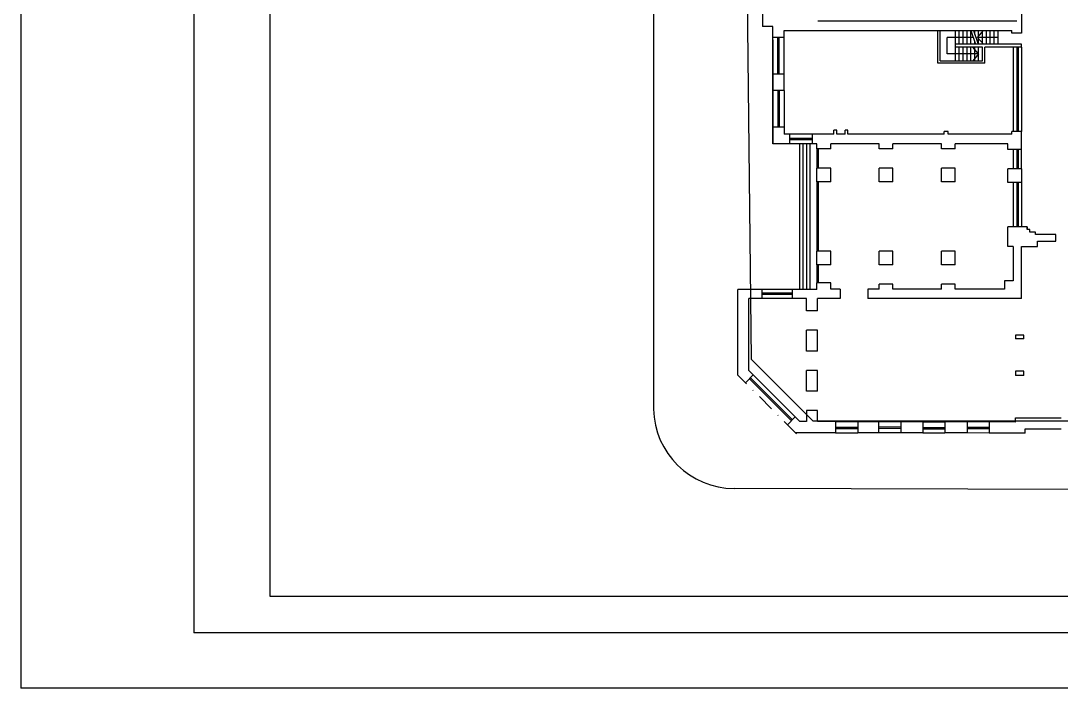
# Model space of a CAD drawing. Header units: metres. Extents: x -2640 to -492, y 2614 to 2999.
# Drawn here: x -2640.5 to -2490.2, y 2614.1 to 2710.6 of the extents above; entities that cross this region are included whole.
import ezdxf

# ---------------------------------------------------------------- set-up
doc = ezdxf.new("R2010")
doc.units = ezdxf.units.M
doc.header["$LTSCALE"] = 10
doc.header["$MEASUREMENT"] = 0
doc.linetypes.add('DASHDOT2', pattern=[0.5, 0.25, -0.125, 0, -0.125])
for name, color, linetype in [('ADIF', 150, 'CONTINUOUS'), ('CALLES', 2, 'CONTINUOUS'), ('CARPINTERIA', 2, 'CONTINUOUS'), ('EDIFICIOS', 4, 'CONTINUOUS'), ('ESCALERA', 4, 'CONTINUOUS'), ('HORM', 3, 'CONTINUOUS'), ('LIMITE', 2, 'DASHDOT2'), ('LINE_02', 2, 'CONTINUOUS'), ('MUROS1', 12, 'CONTINUOUS'), ('RECUADRO', 9, 'CONTINUOUS'), ('RECUADRO2', 2, 'CONTINUOUS')]:
    doc.layers.add(name, color=color, linetype=linetype)

msp = doc.modelspace()

# ---------------------------------------------------------------- linework, layer by layer
at = {"layer": 'ADIF'}
for p, q in [((-2534.932, 2661.603), (-2537.006, 2856.904)), ((-2526.069, 2652.74), (-2534.932, 2661.603)), ((-2526.069, 2652.74), (-2396.557, 2652.74))]:
    msp.add_line(p, q, dxfattribs=at)
at = {"layer": 'CALLES'}
for p, q in [((-2549.086, 2933.697), (-2549.086, 2654.43)), ((-2322.63, 2642.468), (-2537.441, 2642.927))]:
    msp.add_line(p, q, dxfattribs=at)
msp.add_arc((-2537.363, 2654.652), 11.725, 181.08719, 269.61976, dxfattribs=at)
at = {"layer": 'CARPINTERIA'}
for p, q in [((-2525.495, 2692.08), (-2525.495, 2689.28)), ((-2525.295, 2692.08), (-2525.295, 2689.28)), ((-2525.495, 2687.28), (-2525.495, 2677.28)), ((-2525.295, 2687.28), (-2525.295, 2677.28)), ((-2525.495, 2675.28), (-2525.495, 2672.68)), ((-2525.295, 2675.28), (-2525.295, 2672.68))]:
    msp.add_line(p, q, dxfattribs=at)
at = {"layer": 'EDIFICIOS'}
for p, q in [((-2495.916, 2719.134), (-2495.916, 2708.778)), ((-2533.327, 2711.677), (-2533.327, 2709.738)), ((-2525.339, 2710.577), (-2496.624, 2710.577)), ((-2531.836, 2709.738), (-2533.327, 2709.738)), ((-2531.836, 2707.819), (-2531.836, 2709.738)), ((-2530.236, 2709.178), (-2497.316, 2709.178)), ((-2530.236, 2708.178), (-2530.236, 2709.178)), ((-2497.316, 2708.778), (-2497.316, 2709.178)), ((-2495.916, 2708.778), (-2497.316, 2708.778)), ((-2530.236, 2708.178), (-2531.836, 2708.178)), ((-2530.236, 2702.878), (-2531.836, 2702.878)), ((-2531.836, 2700.478), (-2531.836, 2702.878)), ((-2530.236, 2700.478), (-2530.236, 2702.878)), ((-2531.836, 2692.778), (-2531.836, 2700.481)), ((-2530.236, 2700.478), (-2531.836, 2700.478)), ((-2531.836, 2695.178), (-2531.836, 2692.778)), ((-2530.236, 2695.178), (-2531.836, 2695.178)), ((-2530.236, 2695.178), (-2530.236, 2694.178)), ((-2529.436, 2694.178), (-2530.236, 2694.178)), ((-2529.436, 2694.178), (-2529.436, 2692.778)), ((-2526.136, 2692.778), (-2526.136, 2694.178)), ((-2523.016, 2694.178), (-2526.136, 2694.178)), ((-2523.016, 2694.178), (-2523.016, 2694.778)), ((-2522.616, 2694.778), (-2523.016, 2694.778)), ((-2522.616, 2694.178), (-2522.616, 2694.778)), ((-2521.416, 2694.178), (-2522.616, 2694.178)), ((-2521.416, 2694.178), (-2521.416, 2694.778)), ((-2521.016, 2694.778), (-2521.416, 2694.778)), ((-2521.016, 2694.178), (-2521.016, 2694.778)), ((-2507.116, 2694.178), (-2521.016, 2694.178)), ((-2507.116, 2694.178), (-2507.116, 2694.578)), ((-2506.516, 2694.578), (-2507.116, 2694.578)), ((-2506.516, 2694.178), (-2506.516, 2694.578)), ((-2497.316, 2694.178), (-2506.516, 2694.178)), ((-2495.916, 2694.578), (-2497.316, 2694.578)), ((-2495.916, 2694.578), (-2497.316, 2694.578)), ((-2495.916, 2694.578), (-2497.316, 2694.578)), ((-2497.316, 2694.178), (-2497.316, 2694.578)), ((-2495.916, 2691.978), (-2495.916, 2694.578)), ((-2527.404, 2692.778), (-2531.836, 2692.778)), ((-2529.436, 2692.778), (-2531.836, 2692.778)), ((-2525.495, 2692.778), (-2526.136, 2692.778)), ((-2525.495, 2692.08), (-2525.495, 2692.778)), ((-2523.495, 2692.08), (-2525.495, 2692.08)), ((-2516.495, 2692.778), (-2523.495, 2692.778)), ((-2523.495, 2692.08), (-2523.495, 2692.778)), ((-2516.495, 2692.08), (-2516.495, 2692.778)), ((-2514.495, 2692.08), (-2516.495, 2692.08)), ((-2507.495, 2692.778), (-2514.495, 2692.778)), ((-2514.495, 2692.08), (-2514.495, 2692.778)), ((-2507.495, 2692.08), (-2507.495, 2692.778)), ((-2505.495, 2692.08), (-2507.495, 2692.08)), ((-2497.916, 2692.778), (-2505.495, 2692.778)), ((-2505.495, 2692.08), (-2505.495, 2692.778)), ((-2497.916, 2691.978), (-2497.916, 2692.778)), ((-2495.916, 2691.978), (-2497.916, 2691.978)), ((-2523.495, 2689.28), (-2525.495, 2689.28)), ((-2523.495, 2687.28), (-2523.495, 2689.28)), ((-2514.495, 2689.28), (-2516.495, 2689.28)), ((-2516.495, 2687.28), (-2516.495, 2689.28)), ((-2514.495, 2687.28), (-2514.495, 2689.28)), ((-2505.495, 2689.28), (-2507.495, 2689.28)), ((-2507.495, 2687.28), (-2507.495, 2689.28)), ((-2505.495, 2687.28), (-2505.495, 2689.28)), ((-2495.916, 2689.178), (-2497.916, 2689.178)), ((-2497.916, 2687.178), (-2497.916, 2689.178)), ((-2495.916, 2689.178), (-2495.916, 2687.178)), ((-2523.495, 2687.28), (-2525.495, 2687.28)), ((-2514.495, 2687.28), (-2516.495, 2687.28)), ((-2505.495, 2687.28), (-2507.495, 2687.28)), ((-2505.495, 2687.28), (-2507.495, 2687.28)), ((-2495.916, 2687.178), (-2497.916, 2687.178)), ((-2495.116, 2680.797), (-2497.916, 2680.797)), ((-2497.916, 2677.942), (-2497.916, 2680.797)), ((-2495.116, 2680.797), (-2497.916, 2680.797)), ((-2495.116, 2680.797), (-2495.116, 2680.498)), ((-2495.116, 2680.397), (-2495.116, 2680.797)), ((-2494.716, 2680.397), (-2495.116, 2680.397)), ((-2494.716, 2679.997), (-2494.716, 2680.397)), ((-2493.916, 2679.997), (-2494.716, 2679.997)), ((-2493.916, 2679.663), (-2493.916, 2679.997)), ((-2490.955, 2679.663), (-2493.916, 2679.663)), ((-2493.6, 2678.696), (-2490.955, 2678.69)), ((-2493.6, 2677.942), (-2493.6, 2678.696)), ((-2490.955, 2678.69), (-2490.955, 2679.663)), ((-2523.495, 2677.28), (-2525.495, 2677.28)), ((-2523.495, 2675.28), (-2523.495, 2677.28)), ((-2514.495, 2677.28), (-2516.495, 2677.28)), ((-2516.495, 2675.28), (-2516.495, 2677.28)), ((-2514.495, 2675.28), (-2514.495, 2677.28)), ((-2505.495, 2677.28), (-2507.495, 2677.28)), ((-2507.495, 2675.28), (-2507.495, 2677.28)), ((-2505.495, 2675.28), (-2505.495, 2677.28)), ((-2497.116, 2677.942), (-2497.916, 2677.942)), ((-2497.116, 2677.942), (-2497.116, 2672.995)), ((-2495.949, 2670.41), (-2495.949, 2677.942)), ((-2495.949, 2677.942), (-2493.6, 2677.942)), ((-2523.495, 2675.28), (-2525.495, 2675.28)), ((-2514.495, 2675.28), (-2516.495, 2675.28)), ((-2505.495, 2675.28), (-2507.495, 2675.28)), ((-2525.495, 2671.719), (-2525.495, 2672.68)), ((-2523.495, 2672.68), (-2525.495, 2672.68)), ((-2523.495, 2671.782), (-2523.495, 2672.68)), ((-2516.495, 2671.782), (-2516.495, 2672.469)), ((-2514.495, 2672.469), (-2516.495, 2672.469)), ((-2514.495, 2671.782), (-2514.495, 2672.469)), ((-2505.495, 2672.469), (-2507.495, 2672.469)), ((-2507.495, 2671.782), (-2507.495, 2672.469)), ((-2505.495, 2671.782), (-2505.495, 2672.469)), ((-2498.4, 2672.995), (-2498.4, 2671.782)), ((-2497.116, 2672.995), (-2498.4, 2672.995)), ((-2533.391, 2671.719), (-2536.908, 2671.719)), ((-2536.908, 2659.336), (-2536.908, 2671.719)), ((-2533.391, 2670.41), (-2533.391, 2671.719)), ((-2525.495, 2671.719), (-2528.991, 2671.719)), ((-2528.991, 2670.41), (-2528.991, 2671.719)), ((-2522.107, 2671.782), (-2523.495, 2671.782)), ((-2522.107, 2671.782), (-2522.107, 2670.41)), ((-2516.495, 2671.782), (-2518.107, 2671.782)), ((-2518.107, 2671.782), (-2518.107, 2670.41)), ((-2507.495, 2671.782), (-2514.495, 2671.782)), ((-2498.4, 2671.782), (-2505.495, 2671.782)), ((-2533.391, 2670.41), (-2535.308, 2670.41)), ((-2535.308, 2659.999), (-2535.308, 2670.41)), ((-2526.991, 2670.41), (-2528.991, 2670.41)), ((-2526.991, 2668.62), (-2526.991, 2670.41)), ((-2522.107, 2670.41), (-2525.391, 2670.41)), ((-2525.391, 2668.62), (-2525.391, 2670.41)), ((-2495.949, 2670.41), (-2518.107, 2670.41)), ((-2525.391, 2668.62), (-2526.991, 2668.62)), ((-2525.391, 2665.82), (-2526.991, 2665.82)), ((-2526.991, 2662.82), (-2526.991, 2665.82)), ((-2525.391, 2662.82), (-2525.391, 2665.82)), ((-2496.789, 2665.117), (-2496.789, 2664.593)), ((-2495.6, 2665.117), (-2496.789, 2665.117)), ((-2495.6, 2664.593), (-2495.6, 2665.117)), ((-2495.6, 2664.593), (-2496.789, 2664.593)), ((-2525.391, 2662.82), (-2526.991, 2662.82)), ((-2535.789, 2658.213), (-2536.908, 2659.336)), ((-2535.789, 2658.213), (-2534.672, 2659.362)), ((-2534.672, 2659.362), (-2535.308, 2659.999)), ((-2525.391, 2660.02), (-2526.991, 2660.02)), ((-2526.991, 2657.02), (-2526.991, 2660.02)), ((-2525.391, 2657.02), (-2525.391, 2660.02)), ((-2495.6, 2659.928), (-2496.789, 2659.928)), ((-2496.789, 2659.928), (-2496.789, 2659.28)), ((-2495.6, 2659.28), (-2496.789, 2659.28)), ((-2495.6, 2659.28), (-2495.6, 2659.928)), ((-2525.391, 2657.02), (-2526.991, 2657.02)), ((-2529.718, 2652.146), (-2528.601, 2653.296)), ((-2527.928, 2652.62), (-2528.601, 2653.296)), ((-2525.391, 2654.22), (-2526.991, 2654.22)), ((-2526.991, 2654.22), (-2526.991, 2652.62)), ((-2525.391, 2652.62), (-2525.391, 2654.22)), ((-2496.791, 2652.56), (-2496.789, 2653.152)), ((-2496.789, 2653.152), (-2490.189, 2653.152)), ((-2528.59, 2651.018), (-2529.718, 2652.146)), ((-2526.991, 2652.619), (-2527.928, 2652.62)), ((-2522.791, 2652.61), (-2525.391, 2652.615)), ((-2522.791, 2652.61), (-2522.794, 2651.018)), ((-2519.571, 2652.604), (-2519.574, 2651.004)), ((-2516.571, 2652.599), (-2519.571, 2652.604)), ((-2516.571, 2652.599), (-2516.574, 2650.999)), ((-2513.351, 2652.592), (-2513.354, 2650.992)), ((-2510.191, 2652.586), (-2513.351, 2652.592)), ((-2510.191, 2652.586), (-2510.194, 2650.986)), ((-2507.011, 2652.58), (-2507.014, 2650.98)), ((-2503.771, 2652.58), (-2507.011, 2652.58)), ((-2503.771, 2652.58), (-2503.774, 2650.98)), ((-2500.591, 2652.568), (-2500.594, 2650.968)), ((-2496.791, 2652.56), (-2500.591, 2652.568)), ((-2495.394, 2650.958), (-2495.393, 2651.552)), ((-2495.393, 2651.552), (-2490.193, 2651.552)), ((-2526.448, 2651.018), (-2528.59, 2651.018)), ((-2522.794, 2651.018), (-2526.448, 2651.018)), ((-2516.574, 2650.999), (-2519.574, 2651.004)), ((-2510.194, 2650.986), (-2513.354, 2650.992)), ((-2503.774, 2650.98), (-2507.014, 2650.98)), ((-2495.394, 2650.958), (-2500.594, 2650.968))]:
    msp.add_line(p, q, dxfattribs=at)
at = {"layer": 'ESCALERA', "color": 1}
for p, q in [((-2505.476, 2707.178), (-2505.476, 2709.178)), ((-2504.916, 2707.178), (-2504.916, 2709.178)), ((-2504.356, 2707.178), (-2504.356, 2709.178)), ((-2503.796, 2707.178), (-2503.796, 2709.178)), ((-2503.236, 2707.178), (-2503.236, 2709.178)), ((-2503.236, 2709.178), (-2502.557, 2707.178)), ((-2502.868, 2709.178), (-2502.19, 2707.178)), ((-2502.676, 2708.609), (-2502.676, 2709.178)), ((-2502.274, 2708.178), (-2501.414, 2709.182)), ((-2502.116, 2707.178), (-2502.116, 2709.178)), ((-2501.556, 2707.178), (-2501.556, 2709.178)), ((-2500.996, 2707.178), (-2500.996, 2709.178)), ((-2500.436, 2707.178), (-2500.436, 2709.178)), ((-2499.876, 2707.178), (-2499.876, 2709.178)), ((-2499.316, 2707.178), (-2499.316, 2709.178)), ((-2506.653, 2705.778), (-2506.653, 2708.178)), ((-2502.87, 2708.178), (-2506.653, 2708.178)), ((-2502.676, 2707.178), (-2502.676, 2707.528)), ((-2499.316, 2708.178), (-2502.274, 2708.178)), ((-2502.274, 2708.178), (-2501.414, 2707.173)), ((-2502.116, 2705.778), (-2506.653, 2705.778)), ((-2505.476, 2704.778), (-2505.476, 2706.778)), ((-2504.916, 2704.778), (-2504.916, 2706.778)), ((-2504.356, 2704.778), (-2504.356, 2706.778)), ((-2503.796, 2704.778), (-2503.796, 2706.778)), ((-2503.236, 2704.778), (-2503.236, 2706.778)), ((-2502.116, 2705.778), (-2502.976, 2706.782)), ((-2502.116, 2705.778), (-2502.976, 2704.773)), ((-2502.676, 2704.778), (-2502.676, 2706.778)), ((-2502.116, 2704.778), (-2502.116, 2706.778)), ((-2527.995, 2692.778), (-2527.995, 2671.719)), ((-2527.495, 2692.778), (-2527.495, 2671.719)), ((-2526.995, 2692.778), (-2526.995, 2671.719)), ((-2526.495, 2692.778), (-2526.495, 2671.719))]:
    msp.add_line(p, q, dxfattribs=at)
at = {"layer": 'HORM'}
for p, q in [((-2507.996, 2704.458), (-2507.996, 2709.178)), ((-2507.676, 2704.778), (-2507.676, 2709.178)), ((-2495.916, 2707.178), (-2505.476, 2707.178)), ((-2505.476, 2706.778), (-2505.476, 2707.178)), ((-2495.916, 2706.778), (-2495.916, 2707.178)), ((-2501.556, 2706.778), (-2505.476, 2706.778)), ((-2501.556, 2704.778), (-2501.556, 2706.778)), ((-2495.916, 2706.778), (-2501.236, 2706.778)), ((-2501.236, 2704.458), (-2501.236, 2706.778)), ((-2501.236, 2704.458), (-2507.996, 2704.458)), ((-2507.676, 2704.778), (-2501.556, 2704.778))]:
    msp.add_line(p, q, dxfattribs=at)
at = {"layer": 'LIMITE'}
msp.add_line((-2528.423, 2650.851), (-2536.908, 2659.336), dxfattribs=at)
at = {"layer": 'LINE_02'}
for p, q in [((-2531.836, 2702.878), (-2531.836, 2708.178)), ((-2531.836, 2707.819), (-2531.836, 2700.481)), ((-2531.136, 2702.878), (-2531.136, 2708.178)), ((-2530.936, 2702.878), (-2530.936, 2708.178)), ((-2530.236, 2702.878), (-2530.236, 2708.178)), ((-2497.116, 2706.778), (-2497.116, 2694.578)), ((-2496.616, 2706.778), (-2496.616, 2694.578)), ((-2496.416, 2706.778), (-2496.416, 2694.578)), ((-2495.916, 2706.778), (-2495.916, 2694.578)), ((-2531.836, 2700.478), (-2531.836, 2695.178)), ((-2531.136, 2700.478), (-2531.136, 2695.178)), ((-2530.936, 2700.478), (-2530.936, 2695.178)), ((-2530.236, 2700.478), (-2530.236, 2695.178)), ((-2526.136, 2694.178), (-2529.436, 2694.178)), ((-2526.136, 2693.578), (-2529.436, 2693.578)), ((-2526.136, 2693.378), (-2529.436, 2693.378)), ((-2526.136, 2692.778), (-2529.436, 2692.778)), ((-2497.116, 2691.978), (-2497.116, 2689.178)), ((-2496.616, 2691.978), (-2496.616, 2689.178)), ((-2496.416, 2691.978), (-2496.416, 2689.178)), ((-2495.916, 2689.178), (-2495.916, 2691.978)), ((-2497.116, 2687.178), (-2497.116, 2680.797)), ((-2496.616, 2687.178), (-2496.616, 2680.797)), ((-2496.416, 2687.178), (-2496.416, 2680.797)), ((-2495.916, 2687.178), (-2495.916, 2680.797)), ((-2528.991, 2671.719), (-2533.391, 2671.719)), ((-2533.391, 2671.246), (-2528.991, 2671.246)), ((-2533.391, 2671.065), (-2528.991, 2671.065)), ((-2528.991, 2670.41), (-2533.391, 2670.41)), ((-2535.089, 2658.929), (-2529.018, 2652.863)), ((-2528.601, 2653.296), (-2534.672, 2659.362)), ((-2535.23, 2658.787), (-2529.16, 2652.721)), ((-2522.793, 2651.61), (-2519.573, 2651.604)), ((-2522.792, 2651.81), (-2519.572, 2651.804)), ((-2522.791, 2652.61), (-2519.571, 2652.604)), ((-2513.353, 2651.592), (-2516.573, 2651.599)), ((-2513.352, 2651.792), (-2516.572, 2651.799)), ((-2513.351, 2652.592), (-2516.571, 2652.599)), ((-2510.193, 2651.586), (-2507.013, 2651.58)), ((-2510.192, 2651.786), (-2507.012, 2651.78)), ((-2510.191, 2652.586), (-2506.991, 2652.58)), ((-2500.593, 2651.568), (-2503.773, 2651.574)), ((-2500.592, 2651.768), (-2503.772, 2651.774)), ((-2500.591, 2652.568), (-2503.771, 2652.574)), ((-2522.794, 2651.01), (-2519.574, 2651.004)), ((-2513.354, 2650.992), (-2516.574, 2650.999)), ((-2510.194, 2650.986), (-2506.994, 2650.98)), ((-2500.594, 2650.968), (-2503.774, 2650.98))]:
    msp.add_line(p, q, dxfattribs=at)
at = {"layer": 'MUROS1', "color": 7}
for p, q in [((-2525.495, 2687.28), (-2525.495, 2689.28)), ((-2525.495, 2675.28), (-2525.495, 2677.28))]:
    msp.add_line(p, q, dxfattribs=at)
at = {"layer": 'RECUADRO'}
for p in [(-2615.495, 2990.544), (-753.099, 2622.067)]:
    msp.add_line(p, (-2615.495, 2622.067), dxfattribs=at)
msp.add_lwpolyline([(-2604.47, 2984.722), (-2317.305, 2984.722), (-2317.305, 2627.306), (-2604.47, 2627.306)], close=True, dxfattribs=at)
at = {"layer": 'RECUADRO2'}
for p, q in [((-2640.495, 2998.544), (-2640.495, 2614.067)), ((-745.099, 2614.067), (-2640.495, 2614.067)), ((-745.099, 2614.067), (-2632.002, 2614.067)), ((-745.099, 2614.067), (-2632.002, 2614.067))]:
    msp.add_line(p, q, dxfattribs=at)

doc.saveas('drawing.dxf')
